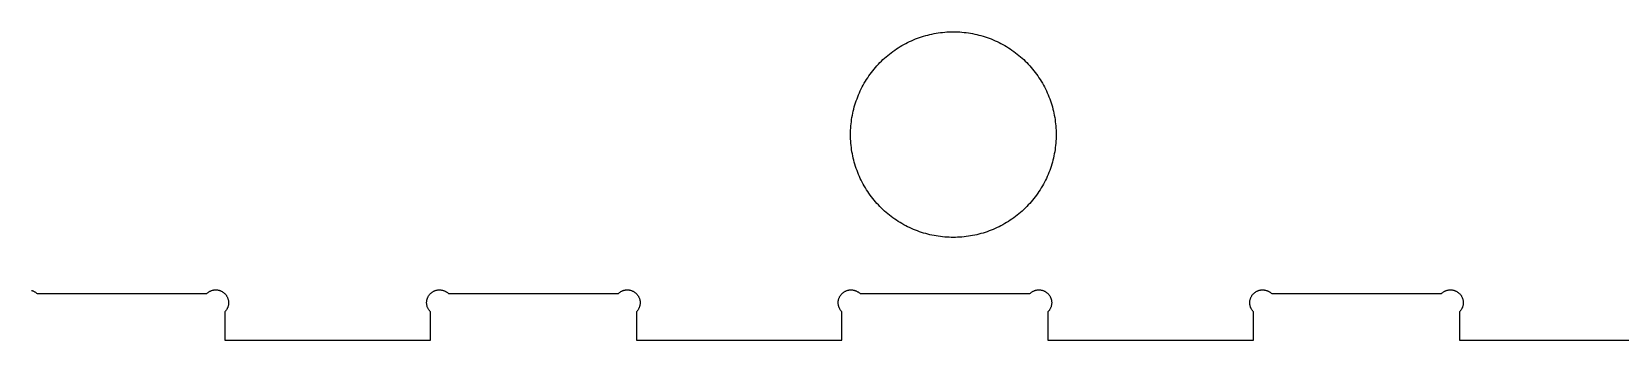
# Model space of a CAD drawing. Extents: x 0 to 2439, y 0 to 1219.
# Drawn here: x 797.8 to 1190.3, y 12.8 to 89 of the extents above; entities that cross this region are included whole.
import ezdxf

# ---------------------------------------------------------------- set-up
doc = ezdxf.new("R2010")
doc.units = 0
doc.layers.add('Layer_1', color=7, linetype='CONTINUOUS')

msp = doc.modelspace()

# ---------------------------------------------------------------- linework, layer by layer
at = {"layer": 'Layer_1', "color": 7}
for p, q in [((1013.761103, 86.151099), (1014.231116, 86.391101)), ((1014.231116, 86.391101), (1014.711119, 86.621112)), ((1014.711119, 86.621112), (1015.191123, 86.841104)), ((1015.191123, 86.841104), (1015.681117, 87.061096)), ((1015.681117, 87.061096), (1016.171111, 87.261107)), ((1016.171111, 87.261107), (1016.671124, 87.451099)), ((1016.671124, 87.451099), (1017.171109, 87.631101)), ((1017.171109, 87.631101), (1017.681113, 87.801111)), ((1017.681113, 87.801111), (1018.181098, 87.961103)), ((1018.181098, 87.961103), (1018.691102, 88.101114)), ((1018.691102, 88.101114), (1019.211124, 88.241124)), ((1019.211124, 88.241124), (1019.731119, 88.371116)), ((1019.731119, 88.371116), (1020.241123, 88.481098)), ((1020.241123, 88.481098), (1020.771108, 88.591108)), ((1020.771108, 88.591108), (1021.291102, 88.681108)), ((1021.291102, 88.681108), (1021.811125, 88.771109)), ((1021.811125, 88.771109), (1022.34111, 88.8411)), ((1022.34111, 88.8411), (1022.871123, 88.901101)), ((1022.871123, 88.901101), (1023.401108, 88.95111)), ((1023.401108, 88.95111), (1023.931122, 88.991101)), ((1023.931122, 88.991101), (1024.461107, 89.021102)), ((1024.461107, 89.021102), (1024.99112, 89.030979)), ((1024.99112, 89.03112), (1025.531124, 89.040998)), ((1025.531124, 89.041111), (1026.061109, 89.031233)), ((1026.061109, 89.03112), (1026.591123, 89.021243)), ((1026.591123, 89.021102), (1027.121108, 88.991101)), ((1027.121108, 88.991101), (1027.651121, 88.95111)), ((1027.651121, 88.95111), (1028.181106, 88.901101)), ((1028.181106, 88.901101), (1028.71112, 88.8411)), ((1028.71112, 88.8411), (1029.241105, 88.771109)), ((1029.241105, 88.771109), (1029.761099, 88.681108)), ((1029.761099, 88.681108), (1030.281122, 88.591108)), ((1030.281122, 88.591108), (1030.811107, 88.481098)), ((1030.811107, 88.481098), (1031.331101, 88.371116)), ((1031.331101, 88.371116), (1031.841105, 88.241124)), ((1031.841105, 88.241124), (1032.3611, 88.101114)), ((1032.3611, 88.101114), (1032.871103, 87.961103)), ((1032.871103, 87.961103), (1033.371116, 87.801111)), ((1033.371116, 87.801111), (1033.88112, 87.631101)), ((1033.88112, 87.631101), (1034.381105, 87.451099)), ((1034.381105, 87.451099), (1034.881118, 87.261107)), ((1034.881118, 87.261107), (1035.371112, 87.061096)), ((1035.371112, 87.061096), (1035.861107, 86.841104)), ((1035.861107, 86.841104), (1036.34111, 86.621112)), ((1036.34111, 86.621112), (1036.821114, 86.391101)), ((1036.821114, 86.391101), (1037.291098, 86.151099)), ((1008.141099, 82.161098), (1008.531102, 82.5211)), ((1008.531102, 82.5211), (1008.931124, 82.871112)), ((1008.931124, 82.871112), (1009.331117, 83.211106)), ((1009.331117, 83.211106), (1009.75112, 83.551099)), ((1009.75112, 83.551099), (1010.171123, 83.87111)), ((1010.171123, 83.87111), (1010.601117, 84.191122)), ((1010.601117, 84.191122), (1011.031111, 84.501115)), ((1011.031111, 84.501115), (1011.471124, 84.801117)), ((1011.471124, 84.801117), (1011.921099, 85.091101)), ((1011.921099, 85.091101), (1012.371102, 85.371122)), ((1012.371102, 85.371122), (1012.831124, 85.641124)), ((1012.831124, 85.641124), (1013.291118, 85.901107)), ((1013.291118, 85.901107), (1013.761103, 86.151099)), ((1037.291098, 86.151099), (1037.761111, 85.901107)), ((1037.761111, 85.901107), (1038.231124, 85.641124)), ((1038.231124, 85.641124), (1038.681099, 85.371122)), ((1038.681099, 85.371122), (1039.141122, 85.091101)), ((1039.141122, 85.091101), (1039.581106, 84.801117)), ((1039.581106, 84.801117), (1040.021119, 84.501115)), ((1040.021119, 84.501115), (1040.461103, 84.191122)), ((1040.461103, 84.191122), (1040.881106, 83.87111)), ((1040.881106, 83.87111), (1041.301109, 83.551099)), ((1041.301109, 83.551099), (1041.721112, 83.211106)), ((1041.721112, 83.211106), (1042.121106, 82.871112)), ((1042.121106, 82.871112), (1042.5211, 82.5211)), ((1042.5211, 82.5211), (1042.911102, 82.161098)), ((1004.67112, 78.141096), (1004.981113, 78.571118)), ((1004.981113, 78.571118), (1005.291106, 79.001112)), ((1005.291106, 79.001112), (1005.621108, 79.421115)), ((1005.621108, 79.421115), (1005.951111, 79.831099)), ((1005.951111, 79.831099), (1006.301123, 80.241112)), ((1006.301123, 80.241112), (1006.651107, 80.641105)), ((1006.651107, 80.641105), (1007.011109, 81.031108)), ((1007.011109, 81.031108), (1007.381103, 81.41112)), ((1007.381103, 81.41112), (1007.751124, 81.791104)), ((1007.751124, 81.791104), (1008.141099, 82.161098)), ((1042.911102, 82.161098), (1043.301105, 81.791104)), ((1043.301105, 81.791104), (1043.671099, 81.41112)), ((1043.671099, 81.41112), (1044.04112, 81.031108)), ((1044.04112, 81.031108), (1044.401123, 80.641105)), ((1044.401123, 80.641105), (1044.751107, 80.241112)), ((1044.751107, 80.241112), (1045.101119, 79.831099)), ((1045.101119, 79.831099), (1045.431121, 79.421115)), ((1045.431121, 79.421115), (1045.761124, 79.001112)), ((1045.761124, 79.001112), (1046.071116, 78.571118)), ((1046.071116, 78.571118), (1046.381109, 78.141096)), ((1002.541104, 74.451097), (1002.771116, 74.931101)), ((1002.771116, 74.931101), (1003.021108, 75.411104)), ((1003.021108, 75.411104), (1003.2711, 75.881117)), ((1003.2711, 75.881117), (1003.531112, 76.341111)), ((1003.531112, 76.341111), (1003.801114, 76.801105)), ((1003.801114, 76.801105), (1004.081106, 77.251108)), ((1004.081106, 77.251108), (1004.371118, 77.701112)), ((1004.371118, 77.701112), (1004.67112, 78.141096)), ((1046.381109, 78.141096), (1046.681112, 77.701112)), ((1046.681112, 77.701112), (1046.971123, 77.251108)), ((1046.971123, 77.251108), (1047.251116, 76.801105)), ((1047.251116, 76.801105), (1047.521118, 76.341111)), ((1047.521118, 76.341111), (1047.781101, 75.881117)), ((1047.781101, 75.881117), (1048.031122, 75.411104)), ((1048.031122, 75.411104), (1048.281114, 74.931101)), ((1048.281114, 74.931101), (1048.511097, 74.451097)), ((1001.061103, 70.471115), (1001.211104, 70.981118)), ((1001.211104, 70.981118), (1001.371124, 71.491122)), ((1001.371124, 71.491122), (1001.541106, 71.991107)), ((1001.541106, 71.991107), (1001.721108, 72.49112)), ((1001.721108, 72.49112), (1001.9111, 72.991105)), ((1001.9111, 72.991105), (1002.111111, 73.481099)), ((1002.111111, 73.481099), (1002.321112, 73.971122)), ((1002.321112, 73.971122), (1002.541104, 74.451097)), ((1048.511097, 74.451097), (1048.731117, 73.971122)), ((1048.731117, 73.971122), (1048.941119, 73.481099)), ((1048.941119, 73.481099), (1049.141102, 72.991105)), ((1049.141102, 72.991105), (1049.331122, 72.49112)), ((1049.331122, 72.49112), (1049.511123, 71.991107)), ((1049.511123, 71.991107), (1049.681106, 71.491122)), ((1049.681106, 71.491122), (1049.841097, 70.981118)), ((1049.841097, 70.981118), (1049.991098, 70.471115)), ((1000.261116, 66.301112), (1000.331107, 66.821106)), ((1000.331107, 66.821106), (1000.401098, 67.35112)), ((1000.401098, 67.35112), (1000.481108, 67.881105)), ((1000.481108, 67.881105), (1000.581099, 68.401099)), ((1000.581099, 68.401099), (1000.681119, 68.921122)), ((1000.681119, 68.921122), (1000.80112, 69.441116)), ((1000.80112, 69.441116), (1000.921121, 69.961111)), ((1000.921121, 69.961111), (1001.061103, 70.471115)), ((1049.991098, 70.471115), (1050.131109, 69.961111)), ((1050.131109, 69.961111), (1050.25111, 69.441116)), ((1050.25111, 69.441116), (1050.371111, 68.921122)), ((1050.371111, 68.921122), (1050.481121, 68.401099)), ((1050.481121, 68.401099), (1050.571122, 67.881105)), ((1050.571122, 67.881105), (1050.651103, 67.35112)), ((1050.651103, 67.35112), (1050.731113, 66.821106)), ((1050.731113, 66.821106), (1050.791114, 66.301112)), ((1000.126101, 63.641111), (1000.132027, 64.171096)), ((1000.132112, 63.111098), (1000.126185, 63.641111)), ((1000.132112, 64.171096), (1000.151021, 64.70111)), ((1000.151106, 62.581113), (1000.132197, 63.111098)), ((1000.151106, 64.70111), (1000.181106, 65.231123)), ((1000.181106, 65.231123), (1000.211106, 65.771099)), ((1000.211106, 65.771099), (1000.261116, 66.301112)), ((1050.791114, 66.301112), (1050.841124, 65.771099)), ((1050.841124, 65.771099), (1050.881114, 65.231123)), ((1050.881114, 65.231123), (1050.901152, 64.70111)), ((1050.921105, 63.111098), (1050.901068, 62.581113)), ((1050.901124, 64.70111), (1050.921162, 64.171096)), ((1050.921105, 64.171096), (1050.930983, 63.641111)), ((1050.931124, 63.641111), (1050.921246, 63.111098)), ((1000.181106, 62.051099), (1000.151106, 62.581113)), ((1000.211106, 61.511124), (1000.181106, 62.051099)), ((1000.261116, 60.98111), (1000.211106, 61.511124)), ((1000.331107, 60.461116), (1000.261116, 60.98111)), ((1000.401098, 59.931102), (1000.331107, 60.461116)), ((1000.481108, 59.401117), (1000.401098, 59.931102)), ((1000.581099, 58.881123), (1000.481108, 59.401117)), ((1000.681119, 58.3611), (1000.581099, 58.881123)), ((1050.481121, 58.881123), (1050.371111, 58.3611)), ((1050.571122, 59.401117), (1050.481121, 58.881123)), ((1050.651103, 59.931102), (1050.571122, 59.401117)), ((1050.731113, 60.461116), (1050.651103, 59.931102)), ((1050.791114, 60.98111), (1050.731113, 60.461116)), ((1050.841124, 61.511124), (1050.791114, 60.98111)), ((1050.881114, 62.051099), (1050.841124, 61.511124)), ((1050.901124, 62.581113), (1050.881086, 62.051099)), ((1000.80112, 57.841106), (1000.681119, 58.3611)), ((1000.921121, 57.321111), (1000.80112, 57.841106)), ((1001.061103, 56.811108), (1000.921121, 57.321111)), ((1001.211104, 56.301104), (1001.061103, 56.811108)), ((1001.371124, 55.7911), (1001.211104, 56.301104)), ((1001.541106, 55.291115), (1001.371124, 55.7911)), ((1001.721108, 54.791102), (1001.541106, 55.291115)), ((1049.511123, 55.291115), (1049.331122, 54.791102)), ((1049.681106, 55.7911), (1049.511123, 55.291115)), ((1049.841097, 56.301104), (1049.681106, 55.7911)), ((1049.991098, 56.811108), (1049.841097, 56.301104)), ((1050.131109, 57.321111), (1049.991098, 56.811108)), ((1050.25111, 57.841106), (1050.131109, 57.321111)), ((1050.371111, 58.3611), (1050.25111, 57.841106)), ((1001.9111, 54.291117), (1001.721108, 54.791102)), ((1002.111111, 53.801123), (1001.9111, 54.291117)), ((1002.321112, 53.3111), (1002.111111, 53.801123)), ((1002.541104, 52.831097), (1002.321112, 53.3111)), ((1002.771116, 52.351122), (1002.541104, 52.831097)), ((1003.021108, 51.871118), (1002.771116, 52.351122)), ((1003.2711, 51.401105), (1003.021108, 51.871118)), ((1003.531112, 50.941111), (1003.2711, 51.401105)), ((1047.781101, 51.401105), (1047.521118, 50.941111)), ((1048.031122, 51.871118), (1047.781101, 51.401105)), ((1048.281114, 52.351122), (1048.031122, 51.871118)), ((1048.511097, 52.831097), (1048.281114, 52.351122)), ((1048.731117, 53.3111), (1048.511097, 52.831097)), ((1048.941119, 53.801123), (1048.731117, 53.3111)), ((1049.141102, 54.291117), (1048.941119, 53.801123)), ((1049.331122, 54.791102), (1049.141102, 54.291117)), ((1003.801114, 50.481117), (1003.531112, 50.941111)), ((1004.081106, 50.031114), (1003.801114, 50.481117)), ((1004.371118, 49.58111), (1004.081106, 50.031114)), ((1004.67112, 49.141098), (1004.371118, 49.58111)), ((1004.981113, 48.711104), (1004.67112, 49.141098)), ((1005.291106, 48.28111), (1004.981113, 48.711104)), ((1005.621108, 47.861107), (1005.291106, 48.28111)), ((1005.951111, 47.451123), (1005.621108, 47.861107)), ((1006.301123, 47.04111), (1005.951111, 47.451123)), ((1045.101119, 47.451123), (1044.751107, 47.04111)), ((1045.431121, 47.861107), (1045.101119, 47.451123)), ((1045.761124, 48.28111), (1045.431121, 47.861107)), ((1046.071116, 48.711104), (1045.761124, 48.28111)), ((1046.381109, 49.141098), (1046.071116, 48.711104)), ((1046.681112, 49.58111), (1046.381109, 49.141098)), ((1046.971123, 50.031114), (1046.681112, 49.58111)), ((1047.251116, 50.481117), (1046.971123, 50.031114)), ((1047.521118, 50.941111), (1047.251116, 50.481117)), ((1006.651107, 46.641117), (1006.301123, 47.04111)), ((1007.011109, 46.251114), (1006.651107, 46.641117)), ((1007.381103, 45.871102), (1007.011109, 46.251114)), ((1007.751124, 45.491118), (1007.381103, 45.871102)), ((1008.141099, 45.121096), (1007.751124, 45.491118)), ((1008.531102, 44.761122), (1008.141099, 45.121096)), ((1008.931124, 44.41111), (1008.531102, 44.761122)), ((1009.331117, 44.071117), (1008.931124, 44.41111)), ((1009.75112, 43.731124), (1009.331117, 44.071117)), ((1010.171123, 43.411112), (1009.75112, 43.731124)), ((1010.601117, 43.0911), (1010.171123, 43.411112)), ((1040.881106, 43.411112), (1040.461103, 43.0911)), ((1041.301109, 43.731124), (1040.881106, 43.411112)), ((1041.721112, 44.071117), (1041.301109, 43.731124)), ((1042.121106, 44.41111), (1041.721112, 44.071117)), ((1042.5211, 44.761122), (1042.121106, 44.41111)), ((1042.911102, 45.121096), (1042.5211, 44.761122)), ((1043.301105, 45.491118), (1042.911102, 45.121096)), ((1043.671099, 45.871102), (1043.301105, 45.491118)), ((1044.04112, 46.251114), (1043.671099, 45.871102)), ((1044.401123, 46.641117), (1044.04112, 46.251114)), ((1044.751107, 47.04111), (1044.401123, 46.641117)), ((1011.031111, 42.781107), (1010.601117, 43.0911)), ((1011.471124, 42.481105), (1011.031111, 42.781107)), ((1011.921099, 42.191122), (1011.471124, 42.481105)), ((1012.371102, 41.911101), (1011.921099, 42.191122)), ((1012.831124, 41.641099), (1012.371102, 41.911101)), ((1013.291118, 41.381116), (1012.831124, 41.641099)), ((1013.761103, 41.131123), (1013.291118, 41.381116)), ((1014.231116, 40.891121), (1013.761103, 41.131123)), ((1014.711119, 40.66111), (1014.231116, 40.891121)), ((1015.191123, 40.441118), (1014.711119, 40.66111)), ((1015.681117, 40.221098), (1015.191123, 40.441118)), ((1016.171111, 40.021115), (1015.681117, 40.221098)), ((1016.671124, 39.831123), (1016.171111, 40.021115)), ((1017.171109, 39.651122), (1016.671124, 39.831123)), ((1017.681113, 39.481111), (1017.171109, 39.651122)), ((1018.181098, 39.321119), (1017.681113, 39.481111)), ((1018.691102, 39.181109), (1018.181098, 39.321119)), ((1032.871103, 39.321119), (1032.3611, 39.181109)), ((1033.371116, 39.481111), (1032.871103, 39.321119)), ((1033.88112, 39.651122), (1033.371116, 39.481111)), ((1034.381105, 39.831123), (1033.88112, 39.651122)), ((1034.881118, 40.021115), (1034.381105, 39.831123)), ((1035.371112, 40.221098), (1034.881118, 40.021115)), ((1035.861107, 40.441118), (1035.371112, 40.221098)), ((1036.34111, 40.66111), (1035.861107, 40.441118)), ((1036.821114, 40.891121), (1036.34111, 40.66111)), ((1037.291098, 41.131123), (1036.821114, 40.891121)), ((1037.761111, 41.381116), (1037.291098, 41.131123)), ((1038.231124, 41.641099), (1037.761111, 41.381116)), ((1038.681099, 41.911101), (1038.231124, 41.641099)), ((1039.141122, 42.191122), (1038.681099, 41.911101)), ((1039.581106, 42.481105), (1039.141122, 42.191122)), ((1040.021119, 42.781107), (1039.581106, 42.481105)), ((1040.461103, 43.0911), (1040.021119, 42.781107)), ((1019.211124, 39.041098), (1018.691102, 39.181109)), ((1019.731119, 38.911107), (1019.211124, 39.041098)), ((1020.241123, 38.801096), (1019.731119, 38.911107)), ((1020.771108, 38.691114), (1020.241123, 38.801096)), ((1021.291102, 38.601114), (1020.771108, 38.691114)), ((1021.811125, 38.511113), (1021.291102, 38.601114)), ((1022.34111, 38.441122), (1021.811125, 38.511113)), ((1022.871123, 38.381122), (1022.34111, 38.441122)), ((1023.401108, 38.331112), (1022.871123, 38.381122)), ((1023.931122, 38.291121), (1023.401108, 38.331112)), ((1024.461107, 38.261121), (1023.931122, 38.291121)), ((1024.99112, 38.251102), (1024.461107, 38.26098)), ((1025.531124, 38.241111), (1024.99112, 38.250989)), ((1026.061109, 38.251102), (1025.531124, 38.241224)), ((1026.591123, 38.261121), (1026.061109, 38.251243)), ((1027.121108, 38.291121), (1026.591123, 38.261121)), ((1027.651121, 38.331112), (1027.121108, 38.291121)), ((1028.181106, 38.381122), (1027.651121, 38.331112)), ((1028.71112, 38.441122), (1028.181106, 38.381122)), ((1029.241105, 38.511113), (1028.71112, 38.441122)), ((1029.761099, 38.601114), (1029.241105, 38.511113)), ((1030.281122, 38.691114), (1029.761099, 38.601114)), ((1030.811107, 38.801096), (1030.281122, 38.691114)), ((1031.331101, 38.911107), (1030.811107, 38.801096)), ((1031.841105, 39.041098), (1031.331101, 38.911107)), ((1032.3611, 39.181109), (1031.841105, 39.041098)), ((797.734103, 25.151108), (797.861103, 25.111117)), ((797.861103, 25.111117), (797.986099, 25.071098)), ((797.986099, 25.071098), (798.10912, 25.021117)), ((798.10912, 25.021117), (798.230108, 24.961116)), ((798.230108, 24.961116), (798.349122, 24.901116)), ((798.349122, 24.901116), (798.465115, 24.831096)), ((798.465115, 24.831096), (798.578117, 24.761105)), ((798.578117, 24.761105), (798.688099, 24.691114)), ((798.688099, 24.691114), (798.794101, 24.611104)), ((798.794101, 24.611104), (798.8981, 24.531122)), ((798.8981, 24.531122), (798.99812, 24.441122)), ((798.99812, 24.441122), (799.094104, 24.351121)), ((799.094104, 24.351121), (841.013106, 24.351121)), ((841.013106, 24.351121), (841.061112, 24.391112)), ((841.061112, 24.391112), (841.1591, 24.481113)), ((841.1591, 24.481113), (841.260107, 24.571113)), ((841.260107, 24.571113), (841.365122, 24.651123)), ((841.365122, 24.651123), (841.474116, 24.731105)), ((841.474116, 24.731105), (841.585114, 24.801096)), ((841.585114, 24.801096), (841.70012, 24.871116)), ((841.70012, 24.871116), (841.817101, 24.931116)), ((841.817101, 24.931116), (841.937102, 24.991116)), ((841.937102, 24.991116), (842.059107, 25.041098)), ((842.059107, 25.041098), (842.183115, 25.091108)), ((842.183115, 25.091108), (842.309099, 25.131099)), ((842.309099, 25.131099), (842.437115, 25.171118)), ((842.437115, 25.171118), (842.566119, 25.201118)), ((842.566119, 25.201118), (842.69611, 25.231118)), ((842.69611, 25.231118), (842.827118, 25.251156)), ((842.827118, 25.2511), (842.960101, 25.260977)), ((842.960101, 25.261118), (843.092125, 25.270996)), ((843.092125, 25.271109), (843.225108, 25.280987)), ((843.225108, 25.2811), (843.292107, 25.2811)), ((843.292107, 25.2811), (843.425119, 25.271222)), ((843.425119, 25.271109), (843.557114, 25.261231)), ((843.557114, 25.261118), (843.689109, 25.251241)), ((843.689109, 25.2511), (843.821105, 25.231062)), ((843.821105, 25.231118), (843.951124, 25.201118)), ((843.951124, 25.201118), (844.0801, 25.171118)), ((844.0801, 25.171118), (844.208116, 25.131099)), ((844.208116, 25.131099), (844.3341, 25.091108)), ((844.3341, 25.091108), (844.458108, 25.041098)), ((844.458108, 25.041098), (844.580113, 24.991116)), ((844.580113, 24.991116), (844.700114, 24.931116)), ((844.700114, 24.931116), (844.817123, 24.871116)), ((844.817123, 24.871116), (844.931113, 24.801096)), ((844.931113, 24.801096), (845.043099, 24.731105)), ((845.043099, 24.731105), (845.151105, 24.651123)), ((845.151105, 24.651123), (845.25612, 24.571113)), ((845.25612, 24.571113), (845.358115, 24.481113)), ((845.358115, 24.481113), (845.456103, 24.391112)), ((845.456103, 24.391112), (845.550111, 24.301111)), ((845.550111, 24.301111), (845.640112, 24.20112)), ((845.640112, 24.20112), (845.726105, 24.1011)), ((845.726105, 24.1011), (845.807102, 23.991118)), ((845.807102, 23.991118), (845.884121, 23.891099)), ((845.884121, 23.891099), (845.957104, 23.771098)), ((845.957104, 23.771098), (846.024103, 23.661116)), ((846.024103, 23.661116), (846.087123, 23.541115)), ((895.720106, 23.541115), (895.78211, 23.661116)), ((895.78211, 23.661116), (895.850098, 23.771098)), ((895.850098, 23.771098), (895.922121, 23.891099)), ((895.922121, 23.891099), (896.000099, 23.991118)), ((896.000099, 23.991118), (896.081125, 24.1011)), ((896.081125, 24.1011), (896.167118, 24.20112)), ((896.167118, 24.20112), (896.257119, 24.301111)), ((896.257119, 24.301111), (896.351099, 24.391112)), ((896.351099, 24.391112), (896.449114, 24.481113)), ((896.449114, 24.481113), (896.550122, 24.571113)), ((896.550122, 24.571113), (896.655108, 24.651123)), ((896.655108, 24.651123), (896.764103, 24.731105)), ((896.764103, 24.731105), (896.875101, 24.801096)), ((896.875101, 24.801096), (896.990106, 24.871116)), ((896.990106, 24.871116), (897.107116, 24.931116)), ((897.107116, 24.931116), (897.227116, 24.991116)), ((897.227116, 24.991116), (897.349121, 25.041098)), ((897.349121, 25.041098), (897.473101, 25.091108)), ((897.473101, 25.091108), (897.599114, 25.131099)), ((897.599114, 25.131099), (897.727101, 25.171118)), ((897.727101, 25.171118), (897.856105, 25.201118)), ((897.856105, 25.201118), (897.986125, 25.231118)), ((897.986125, 25.231118), (898.11812, 25.251156)), ((898.11812, 25.2511), (898.250116, 25.260977)), ((898.250116, 25.261118), (898.382111, 25.270996)), ((898.382111, 25.271109), (898.515122, 25.280987)), ((898.515122, 25.2811), (898.648105, 25.271222)), ((898.648105, 25.271109), (898.781117, 25.271109)), ((898.781117, 25.271109), (898.913112, 25.261231)), ((898.913112, 25.261118), (899.045107, 25.241081)), ((899.045107, 25.241109), (899.176115, 25.211109)), ((899.176115, 25.211109), (899.306106, 25.181108)), ((899.306106, 25.181108), (899.434122, 25.151108)), ((899.434122, 25.151108), (899.561122, 25.111117)), ((899.561122, 25.111117), (899.686119, 25.071098)), ((899.686119, 25.071098), (899.809111, 25.021117)), ((899.809111, 25.021117), (899.9301, 24.961116)), ((899.9301, 24.961116), (900.049113, 24.901116)), ((900.049113, 24.901116), (900.165106, 24.831096)), ((900.165106, 24.831096), (900.278108, 24.761105)), ((900.278108, 24.761105), (900.388118, 24.691114)), ((900.388118, 24.691114), (900.494121, 24.611104)), ((900.494121, 24.611104), (900.59812, 24.531122)), ((900.59812, 24.531122), (900.698111, 24.441122)), ((900.698111, 24.441122), (900.794123, 24.351121)), ((900.794123, 24.351121), (942.713098, 24.351121)), ((942.713098, 24.351121), (942.761104, 24.391112)), ((942.761104, 24.391112), (942.85912, 24.481113)), ((942.85912, 24.481113), (942.960099, 24.571113)), ((942.960099, 24.571113), (943.065114, 24.651123)), ((943.065114, 24.651123), (943.174108, 24.731105)), ((943.174108, 24.731105), (943.285106, 24.801096)), ((943.285106, 24.801096), (943.400111, 24.871116)), ((943.400111, 24.871116), (943.517121, 24.931116)), ((943.517121, 24.931116), (943.637122, 24.991116)), ((943.637122, 24.991116), (943.759098, 25.041098)), ((943.759098, 25.041098), (943.883106, 25.091108)), ((943.883106, 25.091108), (944.009119, 25.131099)), ((944.009119, 25.131099), (944.137106, 25.171118)), ((944.137106, 25.171118), (944.26611, 25.201118)), ((944.26611, 25.201118), (944.396102, 25.231118)), ((944.396102, 25.231118), (944.527109, 25.251156)), ((944.527109, 25.2511), (944.660121, 25.260977)), ((944.660121, 25.261118), (944.792116, 25.270996)), ((944.792116, 25.271109), (944.925099, 25.280987)), ((944.925099, 25.2811), (944.992099, 25.2811)), ((944.992099, 25.2811), (945.12511, 25.271222)), ((945.12511, 25.271109), (945.257105, 25.261231)), ((945.257105, 25.261118), (945.389101, 25.251241)), ((945.389101, 25.2511), (945.521124, 25.231062)), ((945.521124, 25.231118), (945.651116, 25.201118)), ((945.651116, 25.201118), (945.78012, 25.171118)), ((945.78012, 25.171118), (945.908107, 25.131099)), ((945.908107, 25.131099), (946.03412, 25.091108)), ((946.03412, 25.091108), (946.1581, 25.041098)), ((946.1581, 25.041098), (946.280104, 24.991116)), ((946.280104, 24.991116), (946.400105, 24.931116)), ((946.400105, 24.931116), (946.517115, 24.871116)), ((946.517115, 24.871116), (946.631104, 24.801096)), ((946.631104, 24.801096), (946.743118, 24.731105)), ((946.743118, 24.731105), (946.851125, 24.651123)), ((946.851125, 24.651123), (946.956111, 24.571113)), ((946.956111, 24.571113), (947.058106, 24.481113)), ((947.058106, 24.481113), (947.156122, 24.391112)), ((947.156122, 24.391112), (947.250102, 24.301111)), ((947.250102, 24.301111), (947.340103, 24.20112)), ((947.340103, 24.20112), (947.426124, 24.1011)), ((947.426124, 24.1011), (947.507122, 23.991118)), ((947.507122, 23.991118), (947.584112, 23.891099)), ((947.584112, 23.891099), (947.657123, 23.771098)), ((947.657123, 23.771098), (947.724123, 23.661116)), ((947.724123, 23.661116), (947.787115, 23.541115)), ((997.420098, 23.541115), (997.482102, 23.661116)), ((997.482102, 23.661116), (997.550117, 23.771098)), ((997.550117, 23.771098), (997.622112, 23.891099)), ((997.622112, 23.891099), (997.700118, 23.991118)), ((997.700118, 23.991118), (997.781116, 24.1011)), ((997.781116, 24.1011), (997.867109, 24.20112)), ((997.867109, 24.20112), (997.95711, 24.301111)), ((997.95711, 24.301111), (998.051118, 24.391112)), ((998.051118, 24.391112), (998.149106, 24.481113)), ((998.149106, 24.481113), (998.250113, 24.571113)), ((998.250113, 24.571113), (998.3551, 24.651123)), ((998.3551, 24.651123), (998.464122, 24.731105)), ((998.464122, 24.731105), (998.57512, 24.801096)), ((998.57512, 24.801096), (998.690098, 24.871116)), ((998.690098, 24.871116), (998.807107, 24.931116)), ((998.807107, 24.931116), (998.927108, 24.991116)), ((998.927108, 24.991116), (999.049112, 25.041098)), ((999.049112, 25.041098), (999.173121, 25.091108)), ((999.173121, 25.091108), (999.299105, 25.131099)), ((999.299105, 25.131099), (999.427121, 25.171118)), ((999.427121, 25.171118), (999.556125, 25.201118)), ((999.556125, 25.201118), (999.686116, 25.231118)), ((999.686116, 25.231118), (999.818112, 25.251156)), ((999.818112, 25.2511), (999.950107, 25.260977)), ((999.950107, 25.261118), (1000.082102, 25.270996)), ((1000.082102, 25.271109), (1000.211106, 25.280987)), ((1000.211106, 25.2811), (1000.351116, 25.271222)), ((1000.351116, 25.271109), (1000.481108, 25.271109)), ((1000.481108, 25.271109), (1000.6111, 25.261231)), ((1000.6111, 25.261118), (1000.741119, 25.241081)), ((1000.741119, 25.241109), (1000.881102, 25.211109)), ((1000.881102, 25.211109), (1001.001102, 25.181108)), ((1001.001102, 25.181108), (1001.131122, 25.151108)), ((1001.131122, 25.151108), (1001.261114, 25.111117)), ((1001.261114, 25.111117), (1001.391105, 25.071098)), ((1001.391105, 25.071098), (1001.511106, 25.021117)), ((1001.511106, 25.021117), (1001.631107, 24.961116)), ((1001.631107, 24.961116), (1001.751108, 24.901116)), ((1001.751108, 24.901116), (1001.861118, 24.831096)), ((1001.861118, 24.831096), (1001.981119, 24.761105)), ((1001.981119, 24.761105), (1002.091101, 24.691114)), ((1002.091101, 24.691114), (1002.191121, 24.611104)), ((1002.191121, 24.611104), (1002.301103, 24.531122)), ((1002.301103, 24.531122), (1002.401122, 24.441122)), ((1002.401122, 24.441122), (1002.491123, 24.351121)), ((1002.491123, 24.351121), (1044.411114, 24.351121)), ((1044.411114, 24.351121), (1044.461123, 24.391112)), ((1044.461123, 24.391112), (1044.561115, 24.481113)), ((1044.561115, 24.481113), (1044.661106, 24.571113)), ((1044.661106, 24.571113), (1044.761097, 24.651123)), ((1044.761097, 24.651123), (1044.871108, 24.731105)), ((1044.871108, 24.731105), (1044.981118, 24.801096)), ((1044.981118, 24.801096), (1045.101119, 24.871116)), ((1045.101119, 24.871116), (1045.22112, 24.931116)), ((1045.22112, 24.931116), (1045.34112, 24.991116)), ((1045.34112, 24.991116), (1045.461121, 25.041098)), ((1045.461121, 25.041098), (1045.581122, 25.091108)), ((1045.581122, 25.091108), (1045.711114, 25.131099)), ((1045.711114, 25.131099), (1045.841105, 25.171118)), ((1045.841105, 25.171118), (1045.961106, 25.201118)), ((1045.961106, 25.201118), (1046.101117, 25.231118)), ((1046.101117, 25.231118), (1046.231108, 25.251156)), ((1046.231108, 25.2511), (1046.3611, 25.260977)), ((1046.3611, 25.261118), (1046.49112, 25.270996)), ((1046.49112, 25.271109), (1046.621111, 25.280987)), ((1046.621111, 25.2811), (1046.691102, 25.2811)), ((1046.691102, 25.2811), (1046.821122, 25.271222)), ((1046.821122, 25.271109), (1046.961104, 25.261231)), ((1046.961104, 25.261118), (1047.091124, 25.251241)), ((1047.091124, 25.2511), (1047.221116, 25.231062)), ((1047.221116, 25.231118), (1047.351107, 25.201118)), ((1047.351107, 25.201118), (1047.481099, 25.171118)), ((1047.481099, 25.171118), (1047.611118, 25.131099)), ((1047.611118, 25.131099), (1047.731119, 25.091108)), ((1047.731119, 25.091108), (1047.861111, 25.041098)), ((1047.861111, 25.041098), (1047.981112, 24.991116)), ((1047.981112, 24.991116), (1048.101113, 24.931116)), ((1048.101113, 24.931116), (1048.221114, 24.871116)), ((1048.221114, 24.871116), (1048.331124, 24.801096)), ((1048.331124, 24.801096), (1048.441106, 24.731105)), ((1048.441106, 24.731105), (1048.551116, 24.651123)), ((1048.551116, 24.651123), (1048.661098, 24.571113)), ((1048.661098, 24.571113), (1048.761118, 24.481113)), ((1048.761118, 24.481113), (1048.851118, 24.391112)), ((1048.851118, 24.391112), (1048.95111, 24.301111)), ((1048.95111, 24.301111), (1049.04111, 24.20112)), ((1049.04111, 24.20112), (1049.12112, 24.1011)), ((1049.12112, 24.1011), (1049.211121, 23.991118)), ((1049.211121, 23.991118), (1049.281112, 23.891099)), ((1049.281112, 23.891099), (1049.361122, 23.771098)), ((1049.361122, 23.771098), (1049.421122, 23.661116)), ((1049.421122, 23.661116), (1049.491114, 23.541115)), ((1099.121105, 23.541115), (1099.181105, 23.661116)), ((1099.181105, 23.661116), (1099.251125, 23.771098)), ((1099.251125, 23.771098), (1099.321116, 23.891099)), ((1099.321116, 23.891099), (1099.401098, 23.991118)), ((1099.401098, 23.991118), (1099.481108, 24.1011)), ((1099.481108, 24.1011), (1099.571108, 24.20112)), ((1099.571108, 24.20112), (1099.661109, 24.301111)), ((1099.661109, 24.301111), (1099.75111, 24.391112)), ((1099.75111, 24.391112), (1099.851101, 24.481113)), ((1099.851101, 24.481113), (1099.95112, 24.571113)), ((1099.95112, 24.571113), (1100.051112, 24.651123)), ((1100.051112, 24.651123), (1100.161122, 24.731105)), ((1100.161122, 24.731105), (1100.271104, 24.801096)), ((1100.271104, 24.801096), (1100.391105, 24.871116)), ((1100.391105, 24.871116), (1100.511106, 24.931116)), ((1100.511106, 24.931116), (1100.631107, 24.991116)), ((1100.631107, 24.991116), (1100.751108, 25.041098)), ((1100.751108, 25.041098), (1100.871108, 25.091108)), ((1100.871108, 25.091108), (1101.0011, 25.131099)), ((1101.0011, 25.131099), (1101.13112, 25.171118)), ((1101.13112, 25.171118), (1101.251121, 25.201118)), ((1101.251121, 25.201118), (1101.391103, 25.231118)), ((1101.391103, 25.231118), (1101.521123, 25.251156)), ((1101.521123, 25.2511), (1101.651114, 25.260977)), ((1101.651114, 25.261118), (1101.781106, 25.270996)), ((1101.781106, 25.271109), (1101.911097, 25.280987)), ((1101.911097, 25.2811), (1102.051108, 25.271222)), ((1102.051108, 25.271109), (1102.181099, 25.271109)), ((1102.181099, 25.271109), (1102.311119, 25.261231)), ((1102.311119, 25.261118), (1102.441111, 25.241081)), ((1102.441111, 25.241109), (1102.581121, 25.211109)), ((1102.581121, 25.211109), (1102.701122, 25.181108)), ((1102.701122, 25.181108), (1102.831114, 25.151108)), ((1102.831114, 25.151108), (1102.961105, 25.111117)), ((1102.961105, 25.111117), (1103.091125, 25.071098)), ((1103.091125, 25.071098), (1103.211098, 25.021117)), ((1103.211098, 25.021117), (1103.331098, 24.961116)), ((1103.331098, 24.961116), (1103.451099, 24.901116)), ((1103.451099, 24.901116), (1103.56111, 24.831096)), ((1103.56111, 24.831096), (1103.68111, 24.761105)), ((1103.68111, 24.761105), (1103.791121, 24.691114)), ((1103.791121, 24.691114), (1103.891112, 24.611104)), ((1103.891112, 24.611104), (1104.001122, 24.531122)), ((1104.001122, 24.531122), (1104.101114, 24.441122)), ((1104.101114, 24.441122), (1104.191114, 24.351121)), ((1104.191114, 24.351121), (1146.111105, 24.351121)), ((1146.111105, 24.351121), (1146.161115, 24.391112)), ((1146.161115, 24.391112), (1146.261106, 24.481113)), ((1146.261106, 24.481113), (1146.361097, 24.571113)), ((1146.361097, 24.571113), (1146.461117, 24.651123)), ((1146.461117, 24.651123), (1146.571099, 24.731105)), ((1146.571099, 24.731105), (1146.681109, 24.801096)), ((1146.681109, 24.801096), (1146.80111, 24.871116)), ((1146.80111, 24.871116), (1146.921111, 24.931116)), ((1146.921111, 24.931116), (1147.041112, 24.991116)), ((1147.041112, 24.991116), (1147.161113, 25.041098)), ((1147.161113, 25.041098), (1147.281114, 25.091108)), ((1147.281114, 25.091108), (1147.411105, 25.131099)), ((1147.411105, 25.131099), (1147.541125, 25.171118)), ((1147.541125, 25.171118), (1147.661098, 25.201118)), ((1147.661098, 25.201118), (1147.801108, 25.231118)), ((1147.801108, 25.231118), (1147.9311, 25.251156)), ((1147.9311, 25.2511), (1148.061119, 25.260977)), ((1148.061119, 25.261118), (1148.191111, 25.270996)), ((1148.191111, 25.271109), (1148.321102, 25.280987)), ((1148.321102, 25.2811), (1148.391122, 25.2811)), ((1148.391122, 25.2811), (1148.521113, 25.271222)), ((1148.521113, 25.271109), (1148.661124, 25.261231)), ((1148.661124, 25.261118), (1148.791115, 25.251241)), ((1148.791115, 25.2511), (1148.921107, 25.231062)), ((1148.921107, 25.231118), (1149.051098, 25.201118)), ((1149.051098, 25.201118), (1149.181118, 25.171118)), ((1149.181118, 25.171118), (1149.31111, 25.131099)), ((1149.31111, 25.131099), (1149.431111, 25.091108)), ((1149.431111, 25.091108), (1149.561102, 25.041098)), ((1149.561102, 25.041098), (1149.681103, 24.991116)), ((1149.681103, 24.991116), (1149.801104, 24.931116)), ((1149.801104, 24.931116), (1149.921105, 24.871116)), ((1149.921105, 24.871116), (1150.031115, 24.801096)), ((1150.031115, 24.801096), (1150.141125, 24.731105)), ((1150.141125, 24.731105), (1150.251107, 24.651123)), ((1150.251107, 24.651123), (1150.361118, 24.571113)), ((1150.361118, 24.571113), (1150.461109, 24.481113)), ((1150.461109, 24.481113), (1150.55111, 24.391112)), ((1150.55111, 24.391112), (1150.651101, 24.301111)), ((1150.651101, 24.301111), (1150.741102, 24.20112)), ((1150.741102, 24.20112), (1150.821112, 24.1011)), ((1150.821112, 24.1011), (1150.911112, 23.991118)), ((1150.911112, 23.991118), (1150.981103, 23.891099)), ((1150.981103, 23.891099), (1151.061113, 23.771098)), ((1151.061113, 23.771098), (1151.121114, 23.661116)), ((1151.121114, 23.661116), (1151.191105, 23.541115)), ((845.595097, 19.951107), (845.503121, 19.861107)), ((845.503121, 19.861107), (845.503121, 12.841111)), ((845.683122, 20.051099), (845.595097, 19.951107)), ((845.767112, 20.161109), (845.683122, 20.051099)), ((845.846106, 20.2611), (845.767112, 20.161109)), ((845.92112, 20.37111), (845.846106, 20.2611)), ((845.991111, 20.481121), (845.92112, 20.37111)), ((846.056107, 20.601122), (845.991111, 20.481121)), ((846.117124, 20.721122), (846.056107, 20.601122)), ((846.087123, 23.541115), (846.14512, 23.421114)), ((846.1721, 20.841123), (846.117124, 20.721122)), ((846.14512, 23.421114), (846.198121, 23.301113)), ((846.22211, 20.961096), (846.1721, 20.841123)), ((846.198121, 23.301113), (846.246099, 23.181112)), ((846.267125, 21.091116), (846.22211, 20.961096)), ((846.246099, 23.181112), (846.288122, 23.051121)), ((846.307116, 21.221107), (846.267125, 21.091116)), ((846.288122, 23.051121), (846.325121, 22.921101)), ((846.342111, 21.341108), (846.307116, 21.221107)), ((846.325121, 22.921101), (846.357125, 22.79111)), ((846.371124, 21.4711), (846.342111, 21.341108)), ((846.357125, 22.79111), (846.38309, 22.661118)), ((846.394125, 21.60112), (846.371265, 21.4711)), ((846.383118, 22.661118), (846.404002, 22.531098)), ((846.412102, 21.741102), (846.39404, 21.60112)), ((846.404115, 22.531098), (846.419073, 22.401107)), ((846.425113, 21.871122), (846.41213, 21.741102)), ((846.419101, 22.401107), (846.428979, 22.271115)), ((846.432112, 22.001113), (846.425056, 21.871122)), ((846.42912, 22.271115), (846.433071, 22.131105)), ((846.4331, 22.131105), (846.4331, 22.001113)), ((895.374102, 22.131105), (895.378053, 22.271115)), ((895.382117, 21.871122), (895.375061, 22.001113)), ((895.375118, 22.001113), (895.375118, 22.131105)), ((895.378109, 22.271115), (895.387987, 22.401107)), ((895.395099, 21.741102), (895.382117, 21.871122)), ((895.3881, 22.401107), (895.403058, 22.531098)), ((895.413105, 21.60112), (895.395043, 21.741102)), ((895.403114, 22.531098), (895.423999, 22.661118)), ((895.436106, 21.4711), (895.412964, 21.60112)), ((895.424112, 22.661118), (895.450076, 22.79111)), ((895.465118, 21.341108), (895.436106, 21.4711)), ((895.450104, 22.79111), (895.482108, 22.921101)), ((895.500114, 21.221107), (895.465118, 21.341108)), ((895.482108, 22.921101), (895.519108, 23.051121)), ((895.539117, 21.091116), (895.500114, 21.221107)), ((895.519108, 23.051121), (895.561102, 23.181112)), ((895.584103, 20.961096), (895.539117, 21.091116)), ((895.561102, 23.181112), (895.609108, 23.301113)), ((895.635101, 20.841123), (895.584103, 20.961096)), ((895.609108, 23.301113), (895.66211, 23.421114)), ((895.690106, 20.721122), (895.635101, 20.841123)), ((895.66211, 23.421114), (895.720106, 23.541115)), ((895.750106, 20.601122), (895.690106, 20.721122)), ((895.816118, 20.481121), (895.750106, 20.601122)), ((895.886109, 20.37111), (895.816118, 20.481121)), ((895.960108, 20.2611), (895.886109, 20.37111)), ((896.040118, 20.161109), (895.960108, 20.2611)), ((896.12312, 20.051099), (896.040118, 20.161109)), ((896.211116, 19.951107), (896.12312, 20.051099)), ((896.303121, 19.861107), (896.211116, 19.951107)), ((896.303121, 12.841111), (896.303121, 19.861107)), ((947.295117, 19.951107), (947.203112, 19.861107)), ((947.203112, 19.861107), (947.203112, 12.841111)), ((947.383114, 20.051099), (947.295117, 19.951107)), ((947.467103, 20.161109), (947.383114, 20.051099)), ((947.546097, 20.2611), (947.467103, 20.161109)), ((947.621112, 20.37111), (947.546097, 20.2611)), ((947.691103, 20.481121), (947.621112, 20.37111)), ((947.756098, 20.601122), (947.691103, 20.481121)), ((947.817115, 20.721122), (947.756098, 20.601122)), ((947.787115, 23.541115), (947.845111, 23.421114)), ((947.87212, 20.841123), (947.817115, 20.721122)), ((947.845111, 23.421114), (947.898113, 23.301113)), ((947.922102, 20.961096), (947.87212, 20.841123)), ((947.898113, 23.301113), (947.946119, 23.181112)), ((947.968104, 21.091116), (947.922102, 20.961096)), ((947.946119, 23.181112), (947.988113, 23.051121)), ((948.007107, 21.221107), (947.968104, 21.091116)), ((947.988113, 23.051121), (948.025113, 22.921101)), ((948.042102, 21.341108), (948.007107, 21.221107)), ((948.025113, 22.921101), (948.057117, 22.79111)), ((948.071115, 21.4711), (948.042102, 21.341108)), ((948.057117, 22.79111), (948.083081, 22.661118)), ((948.094116, 21.60112), (948.070974, 21.4711)), ((948.083109, 22.661118), (948.103994, 22.531098)), ((948.112122, 21.741102), (948.09406, 21.60112)), ((948.104107, 22.531098), (948.119064, 22.401107)), ((948.125104, 21.871122), (948.112122, 21.741102)), ((948.119121, 22.401107), (948.128999, 22.271115)), ((948.132103, 22.001113), (948.125048, 21.871122)), ((948.129112, 22.271115), (948.133063, 22.131105)), ((948.133119, 22.131105), (948.133119, 22.001113)), ((997.074121, 22.131105), (997.078072, 22.271115)), ((997.082108, 21.871122), (997.075053, 22.001113)), ((997.075109, 22.001113), (997.075109, 22.131105)), ((997.078101, 22.271115), (997.087978, 22.401107)), ((997.095119, 21.741102), (997.082136, 21.871122)), ((997.08812, 22.401107), (997.103077, 22.531098)), ((997.113124, 21.60112), (997.095062, 21.741102)), ((997.103106, 22.531098), (997.12399, 22.661118)), ((997.136097, 21.4711), (997.113237, 21.60112)), ((997.124103, 22.661118), (997.150067, 22.79111)), ((997.16511, 21.341108), (997.136097, 21.4711)), ((997.150124, 22.79111), (997.1821, 22.921101)), ((997.200105, 21.221107), (997.16511, 21.341108)), ((997.1821, 22.921101), (997.219099, 23.051121)), ((997.239108, 21.091116), (997.200105, 21.221107)), ((997.219099, 23.051121), (997.261122, 23.181112)), ((997.284123, 20.961096), (997.239108, 21.091116)), ((997.261122, 23.181112), (997.3091, 23.301113)), ((997.33512, 20.841123), (997.284123, 20.961096)), ((997.3091, 23.301113), (997.362101, 23.421114)), ((997.390097, 20.721122), (997.33512, 20.841123)), ((997.362101, 23.421114), (997.420098, 23.541115)), ((997.450098, 20.601122), (997.390097, 20.721122)), ((997.51611, 20.481121), (997.450098, 20.601122)), ((997.586101, 20.37111), (997.51611, 20.481121)), ((997.660099, 20.2611), (997.586101, 20.37111)), ((997.740109, 20.161109), (997.660099, 20.2611)), ((997.823111, 20.051099), (997.740109, 20.161109)), ((997.911108, 19.951107), (997.823111, 20.051099)), ((998.003112, 19.861107), (997.911108, 19.951107)), ((998.003112, 12.841111), (998.003112, 19.861107)), ((1048.9911, 19.951107), (1048.9011, 19.861107)), ((1048.9011, 19.861107), (1048.9011, 12.841111)), ((1049.081101, 20.051099), (1048.9911, 19.951107)), ((1049.171102, 20.161109), (1049.081101, 20.051099)), ((1049.251112, 20.2611), (1049.171102, 20.161109)), ((1049.321103, 20.37111), (1049.251112, 20.2611)), ((1049.391122, 20.481121), (1049.321103, 20.37111)), ((1049.461113, 20.601122), (1049.391122, 20.481121)), ((1049.521114, 20.721122), (1049.461113, 20.601122)), ((1049.491114, 23.541115), (1049.541123, 23.421114)), ((1049.571124, 20.841123), (1049.521114, 20.721122)), ((1049.541123, 23.421114), (1049.601124, 23.301113)), ((1049.621105, 20.961096), (1049.571124, 20.841123)), ((1049.601124, 23.301113), (1049.641115, 23.181112)), ((1049.671115, 21.091116), (1049.621105, 20.961096)), ((1049.641115, 23.181112), (1049.691124, 23.051121)), ((1049.711106, 21.221107), (1049.671115, 21.091116)), ((1049.691124, 23.051121), (1049.721125, 22.921101)), ((1049.741106, 21.341108), (1049.711106, 21.221107)), ((1049.721125, 22.921101), (1049.761116, 22.79111)), ((1049.771106, 21.4711), (1049.741106, 21.341108)), ((1049.761116, 22.79111), (1049.781153, 22.661118)), ((1049.791116, 21.60112), (1049.771078, 21.4711)), ((1049.781097, 22.661118), (1049.801135, 22.531098)), ((1049.811125, 21.741102), (1049.791088, 21.60112)), ((1049.801106, 22.531098), (1049.821144, 22.401107)), ((1049.821116, 21.871122), (1049.811238, 21.741102)), ((1049.821116, 22.401107), (1049.830994, 22.271115)), ((1049.831107, 22.001113), (1049.821229, 21.871122)), ((1049.831107, 22.271115), (1049.831107, 22.131105)), ((1049.831107, 22.131105), (1049.831107, 22.001113)), ((1098.771121, 22.131105), (1098.780999, 22.271115)), ((1098.771121, 22.001113), (1098.771121, 22.131105)), ((1098.781112, 21.871122), (1098.771234, 22.001113)), ((1098.781112, 22.271115), (1098.79099, 22.401107)), ((1098.791102, 21.741102), (1098.781225, 21.871122)), ((1098.811112, 21.60112), (1098.791074, 21.741102)), ((1098.791102, 22.401107), (1098.80098, 22.531098)), ((1098.801121, 22.531098), (1098.821159, 22.661118)), ((1098.841112, 21.4711), (1098.811112, 21.60112)), ((1098.821103, 22.661118), (1098.851103, 22.79111)), ((1098.861122, 21.341108), (1098.841084, 21.4711)), ((1098.851103, 22.79111), (1098.881103, 22.921101)), ((1098.901113, 21.221107), (1098.861122, 21.341108)), ((1098.881103, 22.921101), (1098.921122, 23.051121)), ((1098.941104, 21.091116), (1098.901113, 21.221107)), ((1098.921122, 23.051121), (1098.961113, 23.181112)), ((1098.981123, 20.961096), (1098.941104, 21.091116)), ((1098.961113, 23.181112), (1099.011123, 23.301113)), ((1099.031104, 20.841123), (1098.981123, 20.961096)), ((1099.011123, 23.301113), (1099.061104, 23.421114)), ((1099.091105, 20.721122), (1099.031104, 20.841123)), ((1099.061104, 23.421114), (1099.121105, 23.541115)), ((1099.151105, 20.601122), (1099.091105, 20.721122)), ((1099.211106, 20.481121), (1099.151105, 20.601122)), ((1099.281125, 20.37111), (1099.211106, 20.481121)), ((1099.361107, 20.2611), (1099.281125, 20.37111)), ((1099.441117, 20.161109), (1099.361107, 20.2611)), ((1099.521098, 20.051099), (1099.441117, 20.161109)), ((1099.611099, 19.951107), (1099.521098, 20.051099)), ((1099.7011, 19.861107), (1099.611099, 19.951107)), ((1099.7011, 12.841111), (1099.7011, 19.861107)), ((1150.69112, 19.951107), (1150.601119, 19.861107)), ((1150.601119, 19.861107), (1150.601119, 12.841111)), ((1150.781121, 20.051099), (1150.69112, 19.951107)), ((1150.871121, 20.161109), (1150.781121, 20.051099)), ((1150.951103, 20.2611), (1150.871121, 20.161109)), ((1151.021122, 20.37111), (1150.951103, 20.2611)), ((1151.091114, 20.481121), (1151.021122, 20.37111)), ((1151.161105, 20.601122), (1151.091114, 20.481121)), ((1151.221105, 20.721122), (1151.161105, 20.601122)), ((1151.191105, 23.541115), (1151.241115, 23.421114)), ((1151.271115, 20.841123), (1151.221105, 20.721122)), ((1151.241115, 23.421114), (1151.301115, 23.301113)), ((1151.321125, 20.961096), (1151.271115, 20.841123)), ((1151.301115, 23.301113), (1151.341106, 23.181112)), ((1151.371106, 21.091116), (1151.321125, 20.961096)), ((1151.341106, 23.181112), (1151.391116, 23.051121)), ((1151.411125, 21.221107), (1151.371106, 21.091116)), ((1151.391116, 23.051121), (1151.421116, 22.921101)), ((1151.441097, 21.341108), (1151.411125, 21.221107)), ((1151.421116, 22.921101), (1151.461107, 22.79111)), ((1151.471098, 21.4711), (1151.441097, 21.341108)), ((1151.461107, 22.79111), (1151.481145, 22.661118)), ((1151.491107, 21.60112), (1151.471069, 21.4711)), ((1151.481116, 22.661118), (1151.501154, 22.531098)), ((1151.511117, 21.741102), (1151.491079, 21.60112)), ((1151.501098, 22.531098), (1151.521136, 22.401107)), ((1151.521107, 21.871122), (1151.51123, 21.741102)), ((1151.521107, 22.401107), (1151.530985, 22.271115)), ((1151.531098, 22.001113), (1151.52122, 21.871122)), ((1151.531098, 22.271115), (1151.531098, 22.131105)), ((1151.531098, 22.131105), (1151.531098, 22.001113)), ((845.503121, 12.841111), (896.303121, 12.841111)), ((947.203112, 12.841111), (998.003112, 12.841111)), ((1048.9011, 12.841111), (1099.7011, 12.841111)), ((1150.601119, 12.841111), (1201.401119, 12.841111))]:
    msp.add_line(p, q, dxfattribs=at)

doc.saveas('drawing.dxf')
